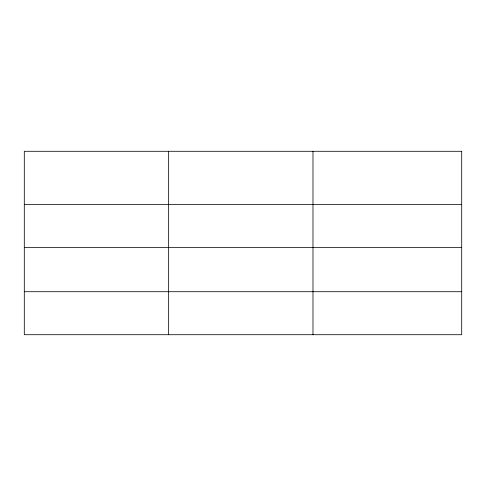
<?xml version="1.0" encoding="UTF-8"?>
<svg xmlns="http://www.w3.org/2000/svg" width="486" height="486" viewBox="0 0 486 486"><rect width="100%" height="100%" fill="white"/><g stroke="black" fill="none" stroke-linecap="round" stroke-linejoin="round"><path stroke-width="0.73" d="M24.3 204.412L461.7 204.412M24.3 247.41L461.7 247.41M24.3 291.709L461.7 291.709M312.984 151.286L312.984 334.714M168.642 151.286L168.642 334.714M461.7 151.286L24.3 151.286L24.3 334.714L461.7 334.714L461.7 151.286"/></g></svg>
